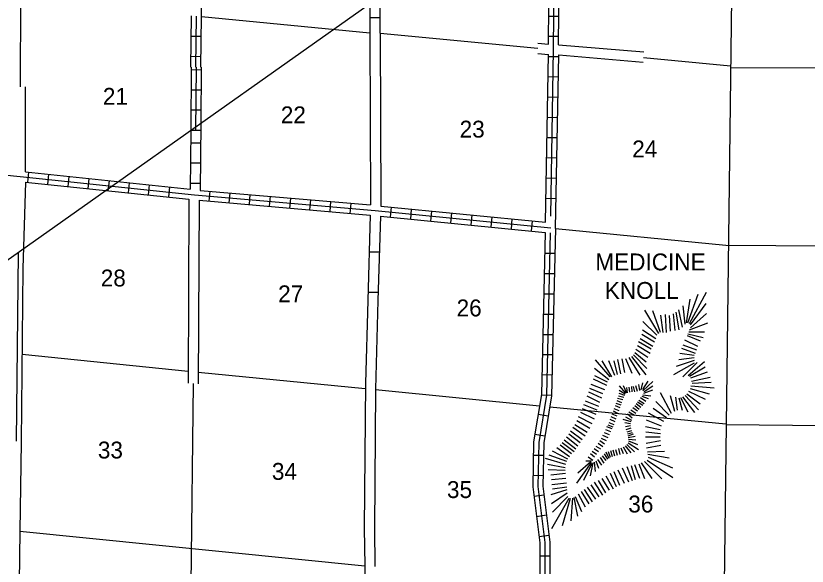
# Model space of a CAD drawing. Extents: x 1114317 to 1552118, y 15990191 to 16382059.
# Drawn here: x 1351368 to 1374827, y 16152177 to 16168477 of the extents above; entities that cross this region are included whole.
import ezdxf

# ---------------------------------------------------------------- set-up
doc = ezdxf.new("R2010")
doc.units = 0
for name, color, linetype in [('L10', 7, 'Continuous'), ('L11', 7, 'Continuous'), ('L13', 7, 'Continuous'), ('L14', 7, 'Continuous'), ('L19', 7, 'Continuous'), ('L3', 7, 'Continuous'), ('L8', 7, 'Continuous'), ('L9', 7, 'Continuous')]:
    doc.layers.add(name, color=color, linetype=linetype)

msp = doc.modelspace()

# ---------------------------------------------------------------- linework, layer by layer
at = {"layer": 'L10'}
msp.add_line((1351578, 16160992), (1351525, 16155863), dxfattribs=at)
for points in [[(1361862, 16167975), (1361884, 16162875)], [(1362168, 16167959), (1362185, 16162844)], [(1356498, 16163044), (1356476, 16157597)], [(1356799, 16163013), (1356770, 16157580)]]:
    msp.add_lwpolyline(points, dxfattribs=at)
at = {"layer": 'L11'}
for p, q in [((1366838, 16167665), (1367158, 16167635)), ((1367459, 16167618), (1369981, 16167410)), ((1366838, 16167364), (1367158, 16167334)), ((1367460, 16167322), (1369965, 16167108)), ((1351656, 16163852), (1351659, 16166378))]:
    msp.add_line(p, q, dxfattribs=at)
for points in [[(1351651, 16163551), (1351578, 16160992)], [(1361801, 16160043), (1361731, 16157600)], [(1362102, 16160043), (1362026, 16157421), (1362000, 16153303), (1362012, 16152164)], [(1361731, 16157600), (1361699, 16153303), (1361711, 16152190)], [(1351524, 16155850), (1351489, 16153214)], [(1351489, 16153213), (1351324, 16141042)]]:
    msp.add_lwpolyline(points, dxfattribs=at)
at = {"layer": 'L13'}
for p, q in [((1372620, 16172180), (1372358, 16151259)), ((1351509, 16166378), (1351514, 16169724)), ((1356877, 16168456), (1361862, 16167975)), ((1362168, 16167959), (1366838, 16167515)), ((1369972, 16167239), (1372555, 16166994)), ((1372555, 16166951), (1380110, 16166904)), ((1367364, 16162178), (1372417, 16161687)), ((1372417, 16161687), (1377517, 16161650)), ((1351552, 16158453), (1356478, 16157953)), ((1356772, 16157923), (1361726, 16157437)), ((1356623, 16157588), (1356430, 16140788)), ((1362026, 16157408), (1366892, 16156930)), ((1367194, 16156897), (1372417, 16156397)), ((1372417, 16156376), (1376694, 16156333)), ((1351489, 16153214), (1361711, 16152190))]:
    msp.add_line(p, q, dxfattribs=at)
at = {"layer": 'L19'}
for p, q in [((1371292, 16159385), (1371599, 16160230)), ((1371340, 16159369), (1371842, 16160293)), ((1371208, 16159343), (1371155, 16159892)), ((1371250, 16159385), (1371356, 16160088)), ((1371366, 16159327), (1371831, 16159961)), ((1370427, 16159068), (1370015, 16159760)), ((1370474, 16159095), (1370247, 16159744)), ((1370918, 16159153), (1370860, 16159655)), ((1371034, 16159179), (1370939, 16159697)), ((1371134, 16159253), (1371018, 16159771)), ((1371366, 16159237), (1371847, 16159660)), ((1370374, 16159021), (1369957, 16159428)), ((1370559, 16159100), (1370485, 16159612)), ((1370659, 16159100), (1370622, 16159628)), ((1370780, 16159137), (1370749, 16159602)), ((1371340, 16159179), (1371884, 16159380)), ((1370300, 16158810), (1369925, 16159037)), ((1370342, 16158910), (1369941, 16159169)), ((1371266, 16159005), (1371657, 16158847)), ((1371292, 16159063), (1371741, 16158952)), ((1371314, 16159121), (1371784, 16159121)), ((1370200, 16158604), (1369825, 16158826)), ((1370247, 16158688), (1369872, 16158910)), ((1371551, 16158577), (1371150, 16158725)), ((1371583, 16158688), (1371197, 16158868)), ((1369714, 16158509), (1370052, 16158229)), ((1369751, 16158609), (1370099, 16158372)), ((1370168, 16158477), (1369793, 16158704)), ((1371514, 16158477), (1371108, 16158620)), ((1368985, 16157780), (1368547, 16158287)), ((1369033, 16157785), (1368748, 16158261)), ((1369122, 16157828), (1368943, 16158261)), ((1369202, 16157854), (1369101, 16158261)), ((1369307, 16157875), (1369218, 16158303)), ((1369418, 16157917), (1369339, 16158319)), ((1369439, 16158329), (1369624, 16157896)), ((1369540, 16158361), (1369867, 16157838)), ((1369619, 16158387), (1370041, 16157844)), ((1369677, 16158435), (1370073, 16158028)), ((1371472, 16158271), (1370939, 16158092)), ((1371472, 16158345), (1371023, 16158287)), ((1371472, 16158419), (1371050, 16158477)), ((1368948, 16157696), (1368526, 16158034)), ((1371472, 16158192), (1370860, 16157844)), ((1371139, 16157780), (1371567, 16158213)), ((1371298, 16157828), (1371784, 16158234)), ((1371340, 16157801), (1371799, 16158076)), ((1368906, 16157627), (1368531, 16157817)), ((1371382, 16157754), (1371868, 16157933)), ((1368827, 16157395), (1368426, 16157558)), ((1368885, 16157527), (1368489, 16157712)), ((1369867, 16157379), (1369835, 16157553)), ((1369909, 16157395), (1369957, 16157611)), ((1369951, 16157411), (1370115, 16157653)), ((1369957, 16157368), (1370247, 16157643)), ((1371398, 16157659), (1371947, 16157770)), ((1371414, 16157595), (1371984, 16157627)), ((1368341, 16157342), (1368732, 16157162)), ((1368774, 16157279), (1368383, 16157437)), ((1369434, 16157268), (1369249, 16157384)), ((1369450, 16157305), (1369260, 16157521)), ((1369476, 16157305), (1369381, 16157521)), ((1369497, 16157310), (1369482, 16157469)), ((1369566, 16157326), (1369550, 16157479)), ((1369640, 16157337), (1369624, 16157495)), ((1369714, 16157342), (1369682, 16157500)), ((1369798, 16157352), (1369751, 16157521)), ((1369983, 16157305), (1370247, 16157395)), ((1369999, 16157352), (1370247, 16157521)), ((1370807, 16156703), (1370474, 16157310)), ((1371308, 16157363), (1371799, 16157120)), ((1371356, 16157437), (1371926, 16157279)), ((1371382, 16157521), (1372074, 16157463)), ((1368241, 16157078), (1368642, 16156920)), ((1368299, 16157220), (1368674, 16157036)), ((1369181, 16157088), (1369323, 16157025)), ((1369207, 16157152), (1369360, 16157110)), ((1369233, 16157220), (1369392, 16157178)), ((1369418, 16157236), (1369249, 16157294)), ((1369841, 16157094), (1369994, 16156993)), ((1369883, 16157168), (1370041, 16157067)), ((1369925, 16157210), (1370110, 16157147)), ((1369951, 16157252), (1370189, 16157226)), ((1370902, 16156761), (1370775, 16157220)), ((1370923, 16157178), (1370976, 16156793)), ((1371018, 16157162), (1371124, 16156793)), ((1371076, 16157168), (1371292, 16156745)), ((1371134, 16157194), (1371483, 16156729)), ((1371208, 16157236), (1371609, 16156803)), ((1371256, 16157279), (1371657, 16156988)), ((1368156, 16156851), (1368558, 16156677)), ((1368193, 16156967), (1368589, 16156803)), ((1369091, 16156851), (1369239, 16156788)), ((1369133, 16156935), (1369276, 16156877)), ((1369159, 16157009), (1369307, 16156951)), ((1369656, 16156877), (1369798, 16156777)), ((1369714, 16156935), (1369851, 16156830)), ((1369756, 16156993), (1369899, 16156888)), ((1369798, 16157046), (1369951, 16156946)), ((1370659, 16156571), (1370258, 16156846)), ((1370733, 16156645), (1370342, 16157052)), ((1368452, 16156397), (1368051, 16156603)), ((1368109, 16156735), (1368510, 16156545)), ((1369006, 16156613), (1369159, 16156545)), ((1369033, 16156687), (1369181, 16156629)), ((1369075, 16156777), (1369223, 16156703)), ((1369439, 16156603), (1369619, 16156502)), ((1369497, 16156692), (1369640, 16156571)), ((1369540, 16156751), (1369709, 16156650)), ((1369598, 16156809), (1369751, 16156708)), ((1370574, 16156460), (1370126, 16156708)), ((1367940, 16156376), (1368309, 16156143)), ((1367998, 16156487), (1368383, 16156260)), ((1368948, 16156434), (1369091, 16156376)), ((1368975, 16156529), (1369122, 16156460)), ((1369365, 16156534), (1369598, 16156460)), ((1369423, 16156428), (1369592, 16156402)), ((1370506, 16156328), (1370068, 16156502)), ((1367808, 16156186), (1368156, 16155927)), ((1367882, 16156296), (1368241, 16156038)), ((1369006, 16156159), (1368858, 16156217)), ((1369043, 16156244), (1368890, 16156302)), ((1368917, 16156360), (1369064, 16156302)), ((1369439, 16156312), (1369592, 16156344)), ((1369460, 16156228), (1369608, 16156270)), ((1369492, 16156159), (1369624, 16156196)), ((1369508, 16156096), (1369650, 16156138)), ((1370469, 16156212), (1370031, 16156302)), ((1370474, 16156096), (1370041, 16156143)), ((1367623, 16155922), (1367966, 16155652)), ((1367692, 16156011), (1368024, 16155742)), ((1367760, 16156096), (1368098, 16155837)), ((1368874, 16155885), (1368732, 16155959)), ((1368932, 16155980), (1368774, 16156043)), ((1368964, 16156069), (1368816, 16156128)), ((1369524, 16156038), (1369677, 16156096)), ((1369524, 16155985), (1369724, 16156027)), ((1369534, 16155943), (1369751, 16155922)), ((1370469, 16155996), (1370031, 16155996)), ((1367781, 16155420), (1367407, 16155679)), ((1367839, 16155504), (1367502, 16155763)), ((1367919, 16155568), (1367560, 16155827)), ((1368705, 16155642), (1368568, 16155726)), ((1368769, 16155710), (1368631, 16155811)), ((1368816, 16155795), (1368684, 16155885)), ((1369307, 16155679), (1369376, 16155510)), ((1369376, 16155710), (1369492, 16155504)), ((1369434, 16155742), (1369598, 16155536)), ((1369482, 16155779), (1369709, 16155563)), ((1369518, 16155827), (1369825, 16155636)), ((1369534, 16155885), (1369793, 16155784)), ((1370057, 16155821), (1370474, 16155895)), ((1370068, 16155684), (1370485, 16155763)), ((1367702, 16155277), (1367174, 16155468)), ((1367734, 16155351), (1367275, 16155584)), ((1368526, 16155404), (1368399, 16155504)), ((1368584, 16155483), (1368457, 16155578)), ((1368642, 16155563), (1368515, 16155652)), ((1368748, 16155446), (1368858, 16155309)), ((1368806, 16155504), (1368906, 16155351)), ((1368858, 16155563), (1368948, 16155378)), ((1368927, 16155578), (1368990, 16155404)), ((1369001, 16155605), (1369049, 16155425)), ((1369064, 16155621), (1369117, 16155446)), ((1369144, 16155636), (1369191, 16155462)), ((1369233, 16155663), (1369276, 16155483)), ((1370089, 16155568), (1370601, 16155584)), ((1370099, 16155494), (1370733, 16155388)), ((1368426, 16155246), (1367993, 16154633)), ((1368410, 16155267), (1368024, 16154929)), ((1368441, 16155219), (1368198, 16154718)), ((1368431, 16155288), (1368267, 16155288)), ((1368473, 16155309), (1368330, 16155409)), ((1368473, 16155235), (1368394, 16154855)), ((1368515, 16155262), (1368542, 16154976)), ((1368558, 16155293), (1368642, 16155077)), ((1368616, 16155336), (1368732, 16155172)), ((1368690, 16155394), (1368800, 16155230)), ((1369835, 16155209), (1370009, 16154776)), ((1369909, 16155235), (1370226, 16154771)), ((1370009, 16155277), (1370516, 16154760)), ((1370083, 16155320), (1370844, 16154802)), ((1370115, 16155409), (1370833, 16155087)), ((1367649, 16155093), (1367127, 16155188)), ((1367649, 16155013), (1367148, 16155029)), ((1369091, 16154976), (1369265, 16154575)), ((1369218, 16155029), (1369397, 16154633)), ((1369339, 16155087), (1369534, 16154675)), ((1369476, 16155130), (1369640, 16154718)), ((1369608, 16155161), (1369724, 16154744)), ((1369709, 16155193), (1369856, 16154786)), ((1367660, 16154918), (1367227, 16154876)), ((1367676, 16154776), (1367243, 16154734)), ((1368742, 16154776), (1368959, 16154427)), ((1368858, 16154855), (1369075, 16154470)), ((1368985, 16154929), (1369165, 16154538)), ((1367692, 16154633), (1367259, 16154586)), ((1367702, 16154512), (1367275, 16154459)), ((1368309, 16154512), (1368547, 16154163)), ((1368410, 16154586), (1368647, 16154227)), ((1368515, 16154660), (1368758, 16154279)), ((1368626, 16154718), (1368848, 16154353)), ((1367702, 16154438), (1367232, 16154285)), ((1367707, 16154343), (1367248, 16154021)), ((1368040, 16154322), (1368241, 16153936)), ((1368125, 16154385), (1368352, 16154021)), ((1368214, 16154443), (1368457, 16154084)), ((1367760, 16154179), (1367248, 16153287)), ((1367734, 16154243), (1367275, 16153778)), ((1367797, 16154184), (1367565, 16153371)), ((1367866, 16154195), (1367824, 16153519)), ((1367908, 16154211), (1368014, 16153662)), ((1367950, 16154243), (1368140, 16153794))]:
    msp.add_line(p, q, dxfattribs=at)
msp.add_lwpolyline([(1367676, 16155193), (1367074, 16155367)], dxfattribs=at)
at = {"layer": 'L3'}
msp.add_lwpolyline([(1332272, 16148046), (1335215, 16150045), (1340474, 16153767), (1346868, 16158250), (1354217, 16163435), (1362011, 16168942)], dxfattribs=at)
at = {"layer": 'L8'}
for p, q in [((1356877, 16168456), (1356944, 16173549)), ((1356557, 16166960), (1356577, 16168473)), ((1356707, 16166958), (1356727, 16168471)), ((1356857, 16166956), (1356877, 16168469)), ((1361860, 16168423), (1362158, 16168423)), ((1367169, 16168467), (1367465, 16168467)), ((1356570, 16167876), (1356868, 16167872)), ((1367158, 16167870), (1367459, 16167870)), ((1356562, 16167280), (1356860, 16167276)), ((1367158, 16167268), (1367459, 16167268)), ((1356868, 16166872), (1356570, 16166875)), ((1367143, 16166677), (1367443, 16166672)), ((1356862, 16166275), (1356564, 16166278)), ((1367132, 16166075), (1367433, 16166070)), ((1356857, 16165679), (1356558, 16165681)), ((1367127, 16165478), (1367422, 16165468)), ((1356851, 16165082), (1356553, 16165085)), ((1367116, 16164877), (1367417, 16164871)), ((1356549, 16164719), (1356845, 16164719)), ((1356543, 16164119), (1356839, 16164119)), ((1367106, 16164280), (1367401, 16164269)), ((1351725, 16163546), (1351757, 16163842)), ((1352317, 16163488), (1352348, 16163778)), ((1352919, 16163419), (1352950, 16163720)), ((1353515, 16163361), (1353542, 16163652)), ((1367090, 16163678), (1367391, 16163667)), ((1354107, 16163293), (1354144, 16163593)), ((1354708, 16163234), (1354740, 16163530)), ((1355300, 16163171), (1355332, 16163467)), ((1356537, 16163519), (1356833, 16163519)), ((1355902, 16163113), (1355933, 16163403)), ((1357100, 16162986), (1357127, 16163287)), ((1357692, 16162933), (1357723, 16163234)), ((1358294, 16162886), (1358315, 16163187)), ((1358890, 16162838), (1358917, 16163134)), ((1359492, 16162775), (1359518, 16163076)), ((1360083, 16162728), (1360110, 16163029)), ((1360685, 16162680), (1360706, 16162976)), ((1367084, 16163076), (1367385, 16163071)), ((1361282, 16162627), (1361308, 16162918)), ((1362475, 16162511), (1362507, 16162812)), ((1363077, 16162453), (1363098, 16162754)), ((1363668, 16162395), (1363700, 16162696)), ((1364265, 16162337), (1364291, 16162638)), ((1364867, 16162279), (1364893, 16162580)), ((1365458, 16162221), (1365490, 16162522)), ((1366060, 16162163), (1366081, 16162464)), ((1366657, 16162105), (1366683, 16162400)), ((1351435, 16161455), (1351377, 16155879)), ((1367042, 16161445), (1367343, 16161445)), ((1367032, 16160843), (1367333, 16160843)), ((1367016, 16160246), (1367317, 16160246)), ((1367011, 16159644), (1367301, 16159644)), ((1366989, 16159042), (1367290, 16159042)), ((1366974, 16158451), (1367275, 16158445)), ((1366968, 16157854), (1367264, 16157844)), ((1366947, 16157252), (1367248, 16157242)), ((1366852, 16156677), (1367148, 16156629)), ((1366757, 16156085), (1367047, 16156038)), ((1366710, 16155468), (1367011, 16155462)), ((1366699, 16154871), (1367000, 16154860)), ((1366725, 16154253), (1367026, 16154285)), ((1366799, 16153651), (1367100, 16153693)), ((1366873, 16153060), (1367174, 16153097)), ((1366900, 16152479), (1367201, 16152479))]:
    msp.add_line(p, q, dxfattribs=at)
for points in [[(1367227, 16162543), (1367306, 16167480), (1367359, 16172702), (1367433, 16177971), (1367544, 16185268)], [(1367158, 16167635), (1367201, 16172225)], [(1367459, 16167618), (1367503, 16172314)], [(1362158, 16169046), (1362158, 16167960)], [(1361858, 16168834), (1361862, 16167975)], [(1367074, 16162363), (1367158, 16167334)], [(1367364, 16162178), (1367460, 16167322)], [(1356570, 16166960), (1356552, 16165085)], [(1356702, 16165083), (1356720, 16166959)], [(1356867, 16166957), (1356851, 16165296)], [(1356851, 16165296), (1356831, 16163308)], [(1356552, 16165085), (1356535, 16163344)], [(1346366, 16164238), (1351498, 16163720), (1356667, 16163176), (1362016, 16162712), (1367227, 16162194)], [(1351656, 16163852), (1356535, 16163344)], [(1351651, 16163551), (1356498, 16163044)], [(1356831, 16163308), (1361884, 16162875)], [(1356799, 16163013), (1361874, 16162569)], [(1362185, 16162844), (1367074, 16162363)], [(1362174, 16162543), (1367058, 16162062)], [(1367058, 16162062), (1366947, 16157263), (1366715, 16155864), (1366694, 16154528), (1366900, 16152870), (1366900, 16151661), (1366873, 16146127)], [(1367206, 16162046), (1367100, 16157242), (1366868, 16155842), (1366842, 16154538), (1367047, 16152875), (1367047, 16151661), (1367026, 16145979), (1366958, 16140726), (1366884, 16135419)], [(1367364, 16162178), (1367248, 16157226), (1367016, 16155827), (1366989, 16154543), (1367201, 16152886), (1367201, 16151810)]]:
    msp.add_lwpolyline(points, dxfattribs=at)
at = {"layer": 'L9'}
for p, q in [((1361843, 16161489), (1362144, 16161489)), ((1361808, 16160289), (1362109, 16160289))]:
    msp.add_line(p, q, dxfattribs=at)
for points in [[(1361874, 16162569), (1361801, 16160043)], [(1362174, 16162543), (1362102, 16160043)], [(1361711, 16152190), (1361715, 16151808), (1361592, 16146117)]]:
    msp.add_lwpolyline(points, dxfattribs=at)

# ---------------------------------------------------------------- texts
at = {"layer": 'L14'}
for s, p in [('21', (1353948, 16165843)), ('22', (1359223, 16165294)), ('23', (1364524, 16164871)), ('24', (1369640, 16164285)), ('28', (1353885, 16160462)), ('27', (1359144, 16159993)), ('26', (1364434, 16159575)), ('33', (1353800, 16155367)), ('34', (1358959, 16154734)), ('35', (1364149, 16154195)), ('36', (1369524, 16153767))]:
    msp.add_text(s, height=500, rotation=0, dxfattribs=at).set_placement(p)
at = {"layer": 'L19'}
for s, p in [('MEDICINE', (1368547, 16160938)), ('KNOLL', (1368827, 16160093))]:
    msp.add_text(s, height=500, rotation=0, dxfattribs=at).set_placement(p)

doc.saveas('drawing.dxf')
